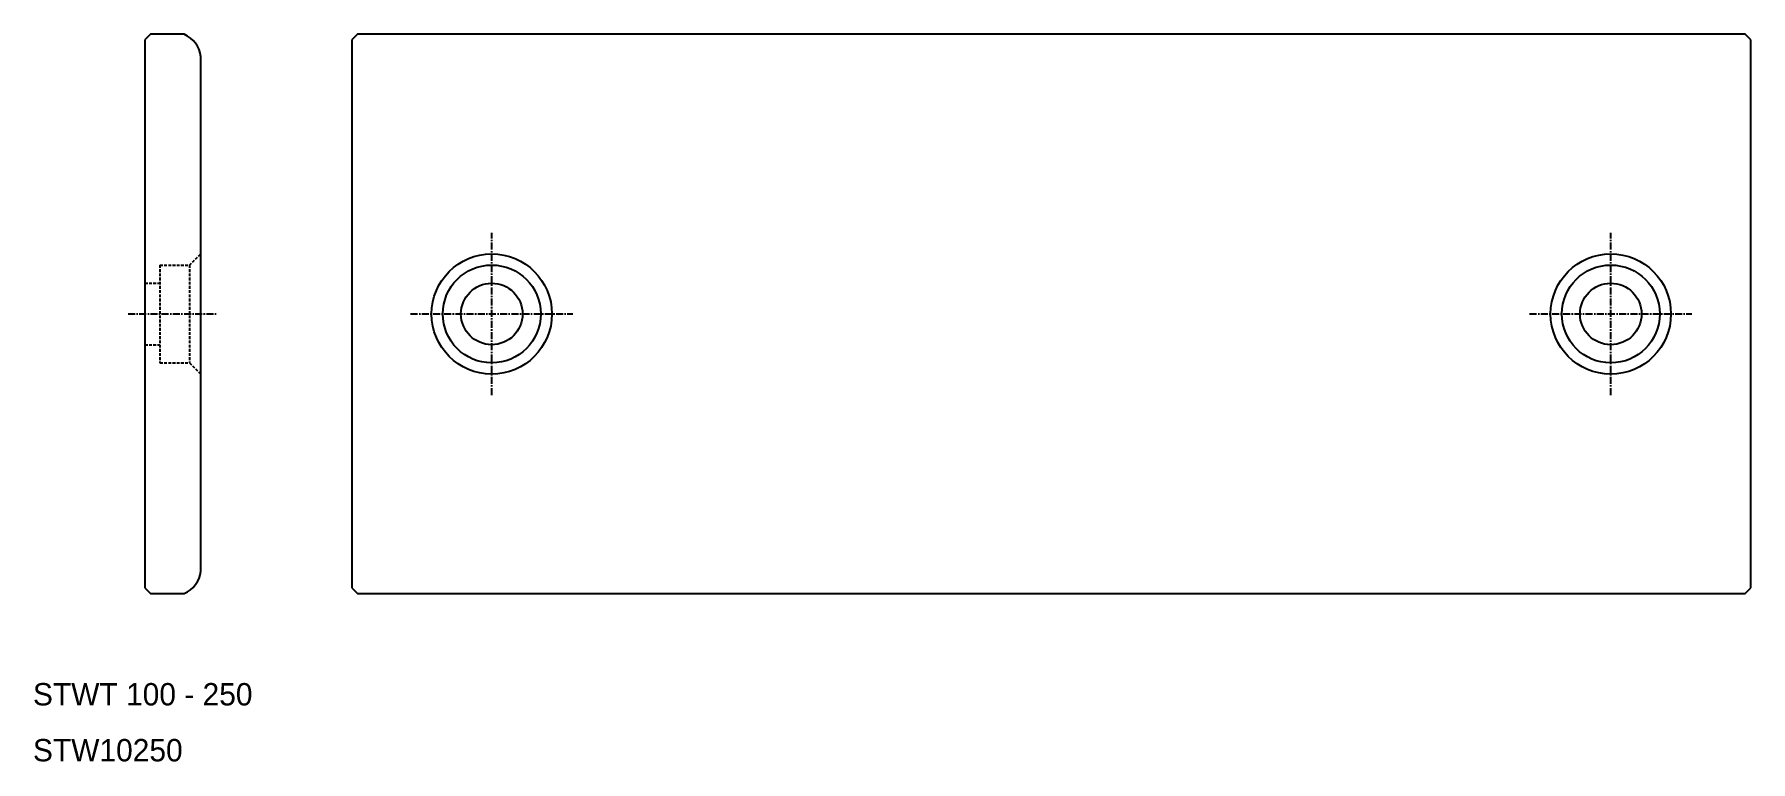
# Model space of a CAD drawing. Extents: x 10 to 317, y 10 to 140.
import ezdxf

# ---------------------------------------------------------------- set-up
doc = ezdxf.new("R2010")
doc.units = 0
doc.linetypes.add('CENTER', pattern=[2, 1.25, -0.25, 0.25, -0.25])
doc.linetypes.add('DASHED', pattern=[0.75, 0.5, -0.25])
doc.layers.get('0').update_dxf_attribs({"linetype": 'CONTINUOUS'})
doc.layers.add('CENTER', color=1, linetype='CENTER')

msp = doc.modelspace()

# ---------------------------------------------------------------- linework, layer by layer
at = {"color": 7, "linetype": 'CONTINUOUS'}
for p, q in [((31, 140), (30, 139)), ((30, 139), (30, 41)), ((37, 140), (31, 140)), ((68, 140), (67, 139)), ((67, 139), (67, 41)), ((316, 140), (68, 140)), ((317, 139), (316, 140)), ((317, 41), (317, 139)), ((40, 44), (40, 136)), ((30, 41), (31, 40)), ((31, 40), (37, 40)), ((67, 41), (68, 40)), ((68, 40), (316, 40)), ((316, 40), (317, 41))]:
    msp.add_line(p, q, dxfattribs=at)
at = {"color": 3, "linetype": 'DASHED'}
for p, q in [((32.7, 98.75), (32.7, 81.25)), ((32.7, 98.75), (38, 98.75)), ((38, 98.75), (40, 100.75)), ((38, 98.75), (38, 81.25)), ((30, 95.5), (32.7, 95.5)), ((30, 84.5), (32.7, 84.5)), ((32.7, 81.25), (38, 81.25)), ((38, 81.25), (40, 79.25))]:
    msp.add_line(p, q, dxfattribs=at)
at = {"color": 7, "linetype": 'CONTINUOUS'}
for centre, radius in [((92, 90), 10.75), ((92, 90), 8.75), ((292, 90), 10.75), ((292, 90), 8.75), ((92, 90), 5.5), ((292, 90), 5.5)]:
    msp.add_circle(centre, radius, dxfattribs=at)
for centre, start, end in [((35.04, 135.4), 6.8699, 66.8699), ((35.04, 44.6), 293.1301, 353.1301)]:
    msp.add_arc(centre, 5, start, end, dxfattribs=at)
at = {"layer": 'CENTER', "color": 1, "linetype": 'CENTER'}
for p, q in [((92, 75.5), (92, 104.5)), ((292, 75.5), (292, 104.5)), ((27, 90), (43, 90)), ((77.5, 90), (106.5, 90)), ((277.5, 90), (306.5, 90))]:
    msp.add_line(p, q, dxfattribs=at)

# ---------------------------------------------------------------- texts
at = {"color": 7, "linetype": 'CONTINUOUS'}
for s, p in [('STWT 100 - 250', (10, 20)), ('STW10250', (10, 10))]:
    msp.add_text(s, height=4, dxfattribs=at).set_placement(p)

doc.saveas('drawing.dxf')
